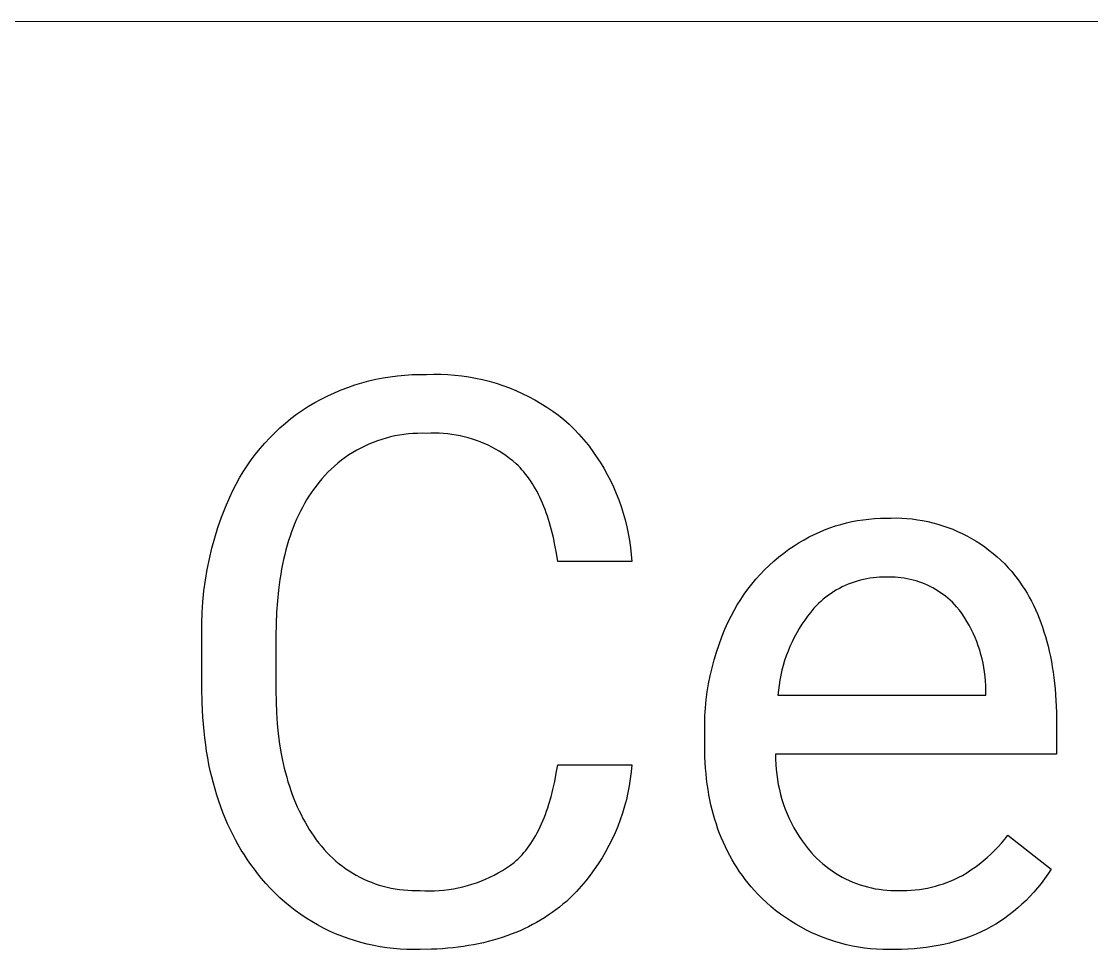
# Model space of a CAD drawing. Header units: millimetres. Extents: x -1519 to 3497, y -297 to 3208.
# Drawn here: x 2088.1 to 2156.9, y -76 to -16.4 of the extents above; entities that cross this region are included whole.
import ezdxf

# ---------------------------------------------------------------- set-up
doc = ezdxf.new("R2010")
doc.units = ezdxf.units.MM
doc.header["$MEASUREMENT"] = 0
doc.layers.add('Domyślny', color=7, linetype='Continuous', true_color=0x000000)

msp = doc.modelspace()

# ---------------------------------------------------------------- linework, layer by layer
at = {"layer": 'Domyślny', "color": 18, "lineweight": 15, "true_color": 0x000000}
msp.add_line((1601.477, -16.362), (3497.131, -16.362), dxfattribs=at)
at = {"layer": 'Domyślny'}
for p, q in [((2111.795, -39.193), (2112.259, -39.133)), ((2112.259, -39.133), (2112.726, -39.088)), ((2112.726, -39.088), (2113.193, -39.059)), ((2113.193, -39.059), (2113.661, -39.045)), ((2113.661, -39.045), (2114.13, -39.047)), ((2114.13, -39.047), (2114.581, -39.033)), ((2114.581, -39.033), (2115.033, -39.035)), ((2115.033, -39.035), (2115.485, -39.052)), ((2115.485, -39.052), (2115.936, -39.085)), ((2115.936, -39.085), (2116.385, -39.134)), ((2116.385, -39.134), (2116.833, -39.198)), ((2108.636, -40.042), (2109.074, -39.876)), ((2109.074, -39.876), (2109.517, -39.724)), ((2109.517, -39.724), (2109.965, -39.588)), ((2109.965, -39.588), (2110.417, -39.466)), ((2110.417, -39.466), (2110.873, -39.36)), ((2110.873, -39.36), (2111.333, -39.269)), ((2111.333, -39.269), (2111.795, -39.193)), ((2116.833, -39.198), (2117.277, -39.279)), ((2117.277, -39.279), (2117.719, -39.374)), ((2117.719, -39.374), (2118.157, -39.485)), ((2118.157, -39.485), (2118.591, -39.611)), ((2118.591, -39.611), (2119.021, -39.752)), ((2119.021, -39.752), (2119.445, -39.908)), ((2107.358, -40.625), (2107.777, -40.417)), ((2107.777, -40.417), (2108.203, -40.222)), ((2108.203, -40.222), (2108.636, -40.042)), ((2119.445, -39.908), (2119.864, -40.079)), ((2119.864, -40.079), (2120.276, -40.264)), ((2120.276, -40.264), (2120.682, -40.464)), ((2120.682, -40.464), (2121.08, -40.677)), ((2106.156, -41.337), (2106.541, -41.084)), ((2106.541, -41.084), (2106.946, -40.848)), ((2106.946, -40.848), (2107.358, -40.625)), ((2121.08, -40.677), (2121.471, -40.904)), ((2121.471, -40.904), (2121.853, -41.145)), ((2121.853, -41.145), (2122.227, -41.399)), ((2105.054, -42.174), (2105.412, -41.882)), ((2105.412, -41.882), (2105.779, -41.603)), ((2105.779, -41.603), (2106.156, -41.337)), ((2122.227, -41.399), (2122.592, -41.666)), ((2122.592, -41.666), (2122.947, -41.945)), ((2104.37, -42.793), (2104.707, -42.477)), ((2104.707, -42.477), (2105.054, -42.174)), ((2122.947, -41.945), (2123.293, -42.237)), ((2123.293, -42.237), (2123.61, -42.557)), ((2123.61, -42.557), (2123.917, -42.888)), ((2103.731, -43.458), (2104.045, -43.12)), ((2104.045, -43.12), (2104.37, -42.793)), ((2110.968, -43.313), (2110.694, -43.415)), ((2111.245, -43.22), (2110.968, -43.313)), ((2111.526, -43.137), (2111.245, -43.22)), ((2111.809, -43.063), (2111.526, -43.137)), ((2112.094, -43), (2111.809, -43.063)), ((2112.382, -42.946), (2112.094, -43)), ((2112.671, -42.903), (2112.382, -42.946)), ((2112.961, -42.869), (2112.671, -42.903)), ((2113.253, -42.846), (2112.961, -42.869)), ((2113.545, -42.833), (2113.253, -42.846)), ((2113.837, -42.829), (2113.545, -42.833)), ((2114.13, -42.836), (2113.837, -42.829)), ((2114.4, -42.824), (2114.13, -42.836)), ((2114.671, -42.822), (2114.4, -42.824)), ((2114.941, -42.828), (2114.671, -42.822)), ((2115.211, -42.843), (2114.941, -42.828)), ((2115.481, -42.868), (2115.211, -42.843)), ((2115.75, -42.901), (2115.481, -42.868)), ((2116.017, -42.944), (2115.75, -42.901)), ((2116.283, -42.995), (2116.017, -42.944)), ((2116.546, -43.056), (2116.283, -42.995)), ((2116.808, -43.125), (2116.546, -43.056)), ((2117.067, -43.203), (2116.808, -43.125)), ((2117.323, -43.29), (2117.067, -43.203)), ((2117.577, -43.385), (2117.323, -43.29)), ((2123.917, -42.888), (2124.213, -43.229)), ((2124.213, -43.229), (2124.497, -43.58)), ((2103.139, -44.165), (2103.429, -43.806)), ((2103.429, -43.806), (2103.731, -43.458)), ((2109.638, -43.917), (2109.386, -44.065)), ((2109.896, -43.778), (2109.638, -43.917)), ((2110.157, -43.648), (2109.896, -43.778)), ((2110.424, -43.527), (2110.157, -43.648)), ((2110.694, -43.415), (2110.424, -43.527)), ((2117.827, -43.489), (2117.577, -43.385)), ((2118.073, -43.601), (2117.827, -43.489)), ((2118.316, -43.721), (2118.073, -43.601)), ((2118.554, -43.85), (2118.316, -43.721)), ((2118.788, -43.986), (2118.554, -43.85)), ((2119.017, -44.13), (2118.788, -43.986)), ((2124.497, -43.58), (2124.768, -43.94)), ((2124.768, -43.94), (2125.028, -44.309)), ((2102.597, -44.912), (2102.862, -44.534)), ((2102.862, -44.534), (2103.139, -44.165)), ((2108.663, -44.561), (2108.433, -44.742)), ((2108.898, -44.387), (2108.663, -44.561)), ((2109.139, -44.222), (2108.898, -44.387)), ((2109.386, -44.065), (2109.139, -44.222)), ((2119.241, -44.282), (2119.017, -44.13)), ((2119.46, -44.441), (2119.241, -44.282)), ((2119.673, -44.608), (2119.46, -44.441)), ((2119.881, -44.781), (2119.673, -44.608)), ((2125.028, -44.309), (2125.275, -44.687)), ((2125.275, -44.687), (2125.509, -45.072)), ((2102.108, -45.694), (2102.346, -45.299)), ((2102.346, -45.299), (2102.597, -44.912)), ((2107.785, -45.333), (2107.583, -45.544)), ((2107.994, -45.128), (2107.785, -45.333)), ((2108.21, -44.931), (2107.994, -45.128)), ((2108.433, -44.742), (2108.21, -44.931)), ((2120.008, -44.905), (2119.881, -44.781)), ((2120.132, -45.034), (2120.008, -44.905)), ((2120.254, -45.167), (2120.132, -45.034)), ((2120.372, -45.305), (2120.254, -45.167)), ((2120.488, -45.447), (2120.372, -45.305)), ((2125.509, -45.072), (2125.729, -45.466)), ((2101.884, -46.097), (2102.108, -45.694)), ((2107.202, -45.988), (2107.023, -46.219)), ((2107.388, -45.763), (2107.202, -45.988)), ((2107.583, -45.544), (2107.388, -45.763)), ((2120.601, -45.595), (2120.488, -45.447)), ((2120.712, -45.747), (2120.601, -45.595)), ((2120.819, -45.903), (2120.712, -45.747)), ((2120.924, -46.065), (2120.819, -45.903)), ((2121.026, -46.231), (2120.924, -46.065)), ((2125.729, -45.466), (2125.937, -45.867)), ((2125.937, -45.867), (2126.13, -46.274)), ((2101.479, -46.926), (2101.675, -46.508)), ((2101.675, -46.508), (2101.884, -46.097)), ((2106.711, -46.653), (2106.563, -46.878)), ((2106.864, -46.433), (2106.711, -46.653)), ((2107.023, -46.219), (2106.864, -46.433)), ((2121.125, -46.401), (2121.026, -46.231)), ((2121.221, -46.577), (2121.125, -46.401)), ((2121.314, -46.757), (2121.221, -46.577)), ((2126.13, -46.274), (2126.31, -46.688)), ((2126.31, -46.688), (2126.476, -47.108)), ((2101.205, -47.567), (2101.479, -46.926)), ((2106.281, -47.346), (2106.148, -47.588)), ((2106.419, -47.109), (2106.281, -47.346)), ((2106.563, -46.878), (2106.419, -47.109)), ((2121.405, -46.941), (2121.314, -46.757)), ((2121.492, -47.131), (2121.405, -46.941)), ((2121.577, -47.325), (2121.492, -47.131)), ((2121.659, -47.524), (2121.577, -47.325)), ((2126.476, -47.108), (2126.627, -47.533)), ((2100.953, -48.217), (2101.205, -47.567)), ((2105.897, -48.089), (2105.778, -48.347)), ((2106.02, -47.835), (2105.897, -48.089)), ((2106.148, -47.588), (2106.02, -47.835)), ((2121.739, -47.727), (2121.659, -47.524)), ((2121.815, -47.935), (2121.739, -47.727)), ((2121.889, -48.148), (2121.815, -47.935)), ((2126.627, -47.533), (2126.764, -47.963)), ((2126.764, -47.963), (2126.887, -48.397)), ((2100.723, -48.876), (2100.953, -48.217)), ((2105.665, -48.612), (2105.557, -48.882)), ((2105.778, -48.347), (2105.665, -48.612)), ((2121.96, -48.365), (2121.889, -48.148)), ((2122.028, -48.588), (2121.96, -48.365)), ((2122.155, -49.046), (2122.028, -48.588)), ((2126.887, -48.397), (2126.994, -48.835)), ((2140.044, -48.902), (2140.392, -48.784)), ((2140.392, -48.784), (2140.743, -48.679)), ((2140.743, -48.679), (2141.099, -48.586)), ((2141.099, -48.586), (2141.457, -48.505)), ((2141.457, -48.505), (2141.818, -48.437)), ((2141.818, -48.437), (2142.181, -48.381)), ((2142.181, -48.381), (2142.546, -48.338)), ((2142.546, -48.338), (2142.912, -48.307)), ((2142.912, -48.307), (2143.279, -48.289)), ((2143.279, -48.289), (2143.646, -48.284)), ((2143.646, -48.284), (2143.983, -48.271)), ((2143.983, -48.271), (2144.319, -48.27)), ((2144.319, -48.27), (2144.656, -48.28)), ((2144.656, -48.28), (2144.992, -48.302)), ((2144.992, -48.302), (2145.327, -48.335)), ((2145.327, -48.335), (2145.661, -48.379)), ((2145.661, -48.379), (2145.993, -48.434)), ((2145.993, -48.434), (2146.323, -48.501)), ((2146.323, -48.501), (2146.65, -48.578)), ((2146.65, -48.578), (2146.975, -48.667)), ((2146.975, -48.667), (2147.297, -48.767)), ((2147.297, -48.767), (2147.615, -48.877)), ((2100.516, -49.542), (2100.723, -48.876)), ((2105.356, -49.439), (2105.263, -49.725)), ((2105.454, -49.157), (2105.356, -49.439)), ((2105.557, -48.882), (2105.454, -49.157)), ((2122.271, -49.523), (2122.155, -49.046)), ((2126.994, -48.835), (2127.087, -49.277)), ((2127.087, -49.277), (2127.165, -49.721)), ((2138.375, -49.665), (2138.698, -49.49)), ((2138.698, -49.49), (2139.027, -49.325)), ((2139.027, -49.325), (2139.361, -49.172)), ((2139.361, -49.172), (2139.7, -49.031)), ((2139.7, -49.031), (2140.044, -48.902)), ((2147.615, -48.877), (2147.929, -48.998)), ((2147.929, -48.998), (2148.239, -49.13)), ((2148.239, -49.13), (2148.544, -49.272)), ((2148.544, -49.272), (2148.844, -49.424)), ((2148.844, -49.424), (2149.139, -49.586)), ((2100.331, -50.215), (2100.516, -49.542)), ((2105.175, -50.018), (2105.092, -50.315)), ((2105.263, -49.725), (2105.175, -50.018)), ((2122.376, -50.019), (2122.271, -49.523)), ((2122.47, -50.533), (2122.376, -50.019)), ((2127.165, -49.721), (2127.228, -50.168)), ((2127.228, -50.168), (2127.275, -50.617)), ((2137.41, -50.279), (2137.749, -50.049)), ((2137.749, -50.049), (2138.059, -49.852)), ((2138.059, -49.852), (2138.375, -49.665)), ((2149.139, -49.586), (2149.429, -49.759)), ((2149.429, -49.759), (2149.712, -49.94)), ((2149.712, -49.94), (2149.989, -50.132)), ((2149.989, -50.132), (2150.26, -50.332)), ((2100.17, -50.893), (2100.331, -50.215)), ((2105.014, -50.619), (2104.941, -50.928)), ((2105.092, -50.315), (2105.014, -50.619)), ((2122.552, -51.067), (2122.47, -50.533)), ((2127.275, -50.617), (2127.308, -51.067)), ((2136.445, -51.039), (2136.758, -50.775)), ((2136.758, -50.775), (2137.08, -50.521)), ((2137.08, -50.521), (2137.41, -50.279)), ((2150.26, -50.332), (2150.523, -50.542)), ((2150.523, -50.542), (2150.779, -50.76)), ((2150.779, -50.76), (2151.028, -50.987)), ((2100.031, -51.577), (2100.17, -50.893)), ((2104.811, -51.563), (2104.753, -51.889)), ((2104.874, -51.243), (2104.811, -51.563)), ((2104.941, -50.928), (2104.874, -51.243)), ((2127.308, -51.067), (2122.552, -51.067)), ((2135.847, -51.599), (2136.141, -51.314)), ((2136.141, -51.314), (2136.445, -51.039)), ((2151.028, -50.987), (2151.269, -51.222)), ((2151.269, -51.222), (2151.502, -51.465)), ((2151.502, -51.465), (2151.727, -51.716)), ((2099.916, -52.264), (2100.031, -51.577)), ((2104.7, -52.22), (2104.61, -52.899)), ((2104.753, -51.889), (2104.7, -52.22)), ((2135.027, -52.513), (2135.29, -52.199)), ((2135.29, -52.199), (2135.563, -51.894)), ((2135.563, -51.894), (2135.847, -51.599)), ((2142.202, -52.218), (2142, -52.266)), ((2142.406, -52.176), (2142.202, -52.218)), ((2142.61, -52.141), (2142.406, -52.176)), ((2142.816, -52.114), (2142.61, -52.141)), ((2143.023, -52.093), (2142.816, -52.114)), ((2143.231, -52.079), (2143.023, -52.093)), ((2143.438, -52.073), (2143.231, -52.079)), ((2143.646, -52.073), (2143.438, -52.073)), ((2143.841, -52.068), (2143.646, -52.073)), ((2144.037, -52.069), (2143.841, -52.068)), ((2144.232, -52.076), (2144.037, -52.069)), ((2144.427, -52.09), (2144.232, -52.076)), ((2144.621, -52.111), (2144.427, -52.09)), ((2144.814, -52.138), (2144.621, -52.111)), ((2145.007, -52.172), (2144.814, -52.138)), ((2145.198, -52.213), (2145.007, -52.172)), ((2145.387, -52.26), (2145.198, -52.213)), ((2151.727, -51.716), (2151.904, -51.934)), ((2151.904, -51.934), (2152.075, -52.157)), ((2152.075, -52.157), (2152.241, -52.386)), ((2099.824, -52.956), (2099.916, -52.264)), ((2104.61, -52.899), (2104.539, -53.601)), ((2134.535, -53.168), (2134.775, -52.836)), ((2134.775, -52.836), (2135.027, -52.513)), ((2140.466, -52.896), (2140.288, -53.003)), ((2140.648, -52.795), (2140.466, -52.896)), ((2140.833, -52.7), (2140.648, -52.795)), ((2141.021, -52.611), (2140.833, -52.7)), ((2141.212, -52.529), (2141.021, -52.611)), ((2141.405, -52.453), (2141.212, -52.529)), ((2141.601, -52.384), (2141.405, -52.453)), ((2141.8, -52.322), (2141.601, -52.384)), ((2142, -52.266), (2141.8, -52.322)), ((2145.575, -52.313), (2145.387, -52.26)), ((2145.761, -52.373), (2145.575, -52.313)), ((2145.945, -52.439), (2145.761, -52.373)), ((2146.127, -52.511), (2145.945, -52.439)), ((2146.305, -52.59), (2146.127, -52.511)), ((2146.482, -52.674), (2146.305, -52.59)), ((2146.655, -52.764), (2146.482, -52.674)), ((2146.825, -52.86), (2146.655, -52.764)), ((2146.991, -52.962), (2146.825, -52.86)), ((2152.241, -52.386), (2152.402, -52.62)), ((2152.402, -52.62), (2152.556, -52.861)), ((2152.556, -52.861), (2152.706, -53.107)), ((2099.756, -53.65), (2099.824, -52.956)), ((2104.539, -53.601), (2104.489, -54.325)), ((2134.089, -53.855), (2134.306, -53.508)), ((2134.306, -53.508), (2134.535, -53.168)), ((2139.459, -53.627), (2139.307, -53.768)), ((2139.616, -53.491), (2139.459, -53.627)), ((2139.778, -53.361), (2139.616, -53.491)), ((2139.944, -53.236), (2139.778, -53.361)), ((2140.114, -53.116), (2139.944, -53.236)), ((2140.288, -53.003), (2140.114, -53.116)), ((2147.155, -53.07), (2146.991, -52.962)), ((2147.314, -53.183), (2147.155, -53.07)), ((2147.469, -53.301), (2147.314, -53.183)), ((2147.621, -53.425), (2147.469, -53.301)), ((2147.768, -53.553), (2147.621, -53.425)), ((2147.91, -53.687), (2147.768, -53.553)), ((2152.706, -53.107), (2152.849, -53.359)), ((2152.849, -53.359), (2152.987, -53.617)), ((2152.987, -53.617), (2153.119, -53.881)), ((2099.712, -54.346), (2099.756, -53.65)), ((2133.692, -54.571), (2133.884, -54.21)), ((2133.884, -54.21), (2134.089, -53.855)), ((2138.809, -54.315), (2138.61, -54.57)), ((2139.017, -54.066), (2138.809, -54.315)), ((2139.159, -53.915), (2139.017, -54.066)), ((2139.307, -53.768), (2139.159, -53.915)), ((2148.048, -53.825), (2147.91, -53.687)), ((2148.181, -53.968), (2148.048, -53.825)), ((2148.357, -54.197), (2148.181, -53.968)), ((2148.526, -54.431), (2148.357, -54.197)), ((2153.119, -53.881), (2153.246, -54.15)), ((2153.246, -54.15), (2153.367, -54.426)), ((2099.691, -55.043), (2099.712, -54.346)), ((2104.489, -54.325), (2104.459, -55.072)), ((2133.298, -55.417), (2133.512, -54.939)), ((2133.512, -54.939), (2133.692, -54.571)), ((2138.42, -54.832), (2138.239, -55.1)), ((2138.61, -54.57), (2138.42, -54.832)), ((2148.686, -54.671), (2148.526, -54.431)), ((2148.838, -54.916), (2148.686, -54.671)), ((2148.982, -55.166), (2148.838, -54.916)), ((2153.367, -54.426), (2153.482, -54.706)), ((2153.482, -54.706), (2153.592, -54.993)), ((2153.592, -54.993), (2153.696, -55.286)), ((2099.693, -55.741), (2099.691, -55.043)), ((2104.459, -55.072), (2104.449, -55.841)), ((2133.099, -55.901), (2133.298, -55.417)), ((2137.904, -55.654), (2137.75, -55.939)), ((2138.067, -55.374), (2137.904, -55.654)), ((2138.239, -55.1), (2138.067, -55.374)), ((2149.117, -55.421), (2148.982, -55.166)), ((2149.244, -55.68), (2149.117, -55.421)), ((2149.362, -55.943), (2149.244, -55.68)), ((2153.696, -55.286), (2153.794, -55.584)), ((2153.794, -55.584), (2153.887, -55.888)), ((2099.693, -59.201), (2099.693, -55.741)), ((2104.449, -55.841), (2104.449, -59.349)), ((2132.917, -56.391), (2133.099, -55.901)), ((2137.607, -56.229), (2137.473, -56.524)), ((2137.75, -55.939), (2137.607, -56.229)), ((2149.47, -56.21), (2149.362, -55.943)), ((2149.57, -56.481), (2149.47, -56.21)), ((2153.887, -55.888), (2153.974, -56.198)), ((2153.974, -56.198), (2154.056, -56.514)), ((2132.599, -57.387), (2132.75, -56.886)), ((2132.75, -56.886), (2132.917, -56.391)), ((2137.349, -56.823), (2137.235, -57.126)), ((2137.473, -56.524), (2137.349, -56.823)), ((2149.661, -56.755), (2149.57, -56.481)), ((2149.743, -57.032), (2149.661, -56.755)), ((2149.815, -57.311), (2149.743, -57.032)), ((2154.056, -56.514), (2154.132, -56.835)), ((2154.132, -56.835), (2154.202, -57.162)), ((2132.465, -57.893), (2132.599, -57.387)), ((2137.038, -57.743), (2136.955, -58.056)), ((2137.131, -57.433), (2137.038, -57.743)), ((2137.235, -57.126), (2137.131, -57.433)), ((2149.877, -57.593), (2149.815, -57.311)), ((2149.93, -57.876), (2149.877, -57.593)), ((2154.202, -57.162), (2154.267, -57.495)), ((2154.267, -57.495), (2154.326, -57.834)), ((2132.247, -58.916), (2132.348, -58.403)), ((2132.348, -58.403), (2132.465, -57.893)), ((2136.883, -58.371), (2136.821, -58.689)), ((2136.955, -58.056), (2136.883, -58.371)), ((2149.974, -58.161), (2149.93, -57.876)), ((2150.008, -58.448), (2149.974, -58.161)), ((2154.326, -57.834), (2154.38, -58.179)), ((2154.38, -58.179), (2154.427, -58.529)), ((2132.163, -59.432), (2132.247, -58.916)), ((2136.77, -59.009), (2136.729, -59.33)), ((2136.821, -58.689), (2136.77, -59.009)), ((2150.032, -58.735), (2150.008, -58.448)), ((2150.047, -59.023), (2150.032, -58.735)), ((2150.052, -59.312), (2150.047, -59.023)), ((2154.427, -58.529), (2154.506, -59.247)), ((2099.708, -60.146), (2099.693, -59.201)), ((2104.449, -59.349), (2104.458, -60.076)), ((2132.096, -59.951), (2132.163, -59.432)), ((2136.729, -59.33), (2136.7, -59.652)), ((2136.7, -59.652), (2150.052, -59.652)), ((2150.052, -59.652), (2150.052, -59.312)), ((2154.506, -59.247), (2154.562, -59.988)), ((2099.753, -61.067), (2099.708, -60.146)), ((2104.458, -60.076), (2104.487, -60.784)), ((2132.012, -60.993), (2132.045, -60.471)), ((2132.045, -60.471), (2132.096, -59.951)), ((2154.562, -59.988), (2154.596, -60.752)), ((2099.787, -61.518), (2099.753, -61.067)), ((2104.487, -60.784), (2104.535, -61.473)), ((2131.996, -61.516), (2132.012, -60.993)), ((2154.596, -60.752), (2154.607, -61.54)), ((2099.828, -61.963), (2099.787, -61.518)), ((2104.535, -61.473), (2104.601, -62.144)), ((2131.996, -62.039), (2131.996, -61.516)), ((2154.607, -61.54), (2154.607, -63.442)), ((2099.877, -62.403), (2099.828, -61.963)), ((2099.933, -62.836), (2099.877, -62.403)), ((2104.601, -62.144), (2104.687, -62.796)), ((2131.996, -62.879), (2131.996, -62.039)), ((2099.996, -63.263), (2099.933, -62.836)), ((2104.687, -62.796), (2104.792, -63.429)), ((2132, -63.25), (2131.996, -62.879)), ((2132.01, -63.617), (2132, -63.25)), ((2100.067, -63.685), (2099.996, -63.263)), ((2100.146, -64.1), (2100.067, -63.685)), ((2104.792, -63.429), (2104.851, -63.738)), ((2104.851, -63.738), (2104.916, -64.043)), ((2132.026, -63.979), (2132.01, -63.617)), ((2154.607, -63.442), (2136.552, -63.442)), ((2136.552, -63.442), (2136.552, -63.77)), ((2136.552, -63.77), (2136.563, -64.099)), ((2100.232, -64.509), (2100.146, -64.1)), ((2100.326, -64.912), (2100.232, -64.509)), ((2104.916, -64.043), (2104.985, -64.343)), ((2104.985, -64.343), (2105.058, -64.638)), ((2122.461, -64.672), (2122.552, -64.123)), ((2122.552, -64.123), (2127.308, -64.123)), ((2127.269, -64.574), (2127.215, -65.024)), ((2127.308, -64.123), (2127.269, -64.574)), ((2132.05, -64.336), (2132.026, -63.979)), ((2132.079, -64.688), (2132.05, -64.336)), ((2136.563, -64.099), (2136.586, -64.427)), ((2136.586, -64.427), (2136.62, -64.754)), ((2100.427, -65.309), (2100.326, -64.912)), ((2100.535, -65.7), (2100.427, -65.309)), ((2105.058, -64.638), (2105.137, -64.929)), ((2105.137, -64.929), (2105.22, -65.214)), ((2105.22, -65.214), (2105.309, -65.496)), ((2122.244, -65.708), (2122.358, -65.2)), ((2122.358, -65.2), (2122.461, -64.672)), ((2127.215, -65.024), (2127.145, -65.471)), ((2132.116, -65.036), (2132.079, -64.688)), ((2132.159, -65.379), (2132.116, -65.036)), ((2136.62, -64.754), (2136.666, -65.079)), ((2136.666, -65.079), (2136.723, -65.403)), ((2100.651, -66.085), (2100.535, -65.7)), ((2105.309, -65.496), (2105.401, -65.772)), ((2105.401, -65.772), (2105.499, -66.044)), ((2122.12, -66.194), (2122.244, -65.708)), ((2127.06, -65.917), (2126.96, -66.358)), ((2127.145, -65.471), (2127.06, -65.917)), ((2132.209, -65.717), (2132.159, -65.379)), ((2132.265, -66.051), (2132.209, -65.717)), ((2136.723, -65.403), (2136.791, -65.725)), ((2136.791, -65.725), (2136.87, -66.044)), ((2100.774, -66.464), (2100.651, -66.085)), ((2100.905, -66.837), (2100.774, -66.464)), ((2105.499, -66.044), (2105.601, -66.311)), ((2105.601, -66.311), (2105.709, -66.573)), ((2105.709, -66.573), (2105.821, -66.831)), ((2121.912, -66.885), (2121.984, -66.66)), ((2121.984, -66.66), (2122.12, -66.194)), ((2126.96, -66.358), (2126.844, -66.796)), ((2132.328, -66.379), (2132.265, -66.051)), ((2132.398, -66.704), (2132.328, -66.379)), ((2136.87, -66.044), (2136.961, -66.36)), ((2136.961, -66.36), (2137.062, -66.673)), ((2137.062, -66.673), (2137.175, -66.982)), ((2101.044, -67.204), (2100.905, -66.837)), ((2101.19, -67.565), (2101.044, -67.204)), ((2105.821, -66.831), (2105.937, -67.084)), ((2105.937, -67.084), (2106.059, -67.332)), ((2106.059, -67.332), (2106.185, -67.575)), ((2121.679, -67.529), (2121.759, -67.319)), ((2121.759, -67.319), (2121.837, -67.105)), ((2121.837, -67.105), (2121.912, -66.885)), ((2126.714, -67.23), (2126.569, -67.66)), ((2126.844, -66.796), (2126.714, -67.23)), ((2132.474, -67.023), (2132.398, -66.704)), ((2132.557, -67.338), (2132.474, -67.023)), ((2132.647, -67.648), (2132.557, -67.338)), ((2137.175, -66.982), (2137.298, -67.286)), ((2137.298, -67.286), (2137.431, -67.587)), ((2101.343, -67.92), (2101.19, -67.565)), ((2101.504, -68.269), (2101.343, -67.92)), ((2106.185, -67.575), (2106.316, -67.814)), ((2106.316, -67.814), (2106.452, -68.048)), ((2106.452, -68.048), (2106.592, -68.278)), ((2121.421, -68.125), (2121.51, -67.932)), ((2121.51, -67.932), (2121.596, -67.733)), ((2121.596, -67.733), (2121.679, -67.529)), ((2126.569, -67.66), (2126.409, -68.084)), ((2132.743, -67.953), (2132.647, -67.648)), ((2132.846, -68.254), (2132.743, -67.953)), ((2137.431, -67.587), (2137.575, -67.882)), ((2137.575, -67.882), (2137.729, -68.173)), ((2101.672, -68.612), (2101.504, -68.269)), ((2101.848, -68.949), (2101.672, -68.612)), ((2106.592, -68.278), (2106.737, -68.503)), ((2106.737, -68.503), (2106.888, -68.723)), ((2106.888, -68.723), (2107.04, -68.942)), ((2121.039, -68.847), (2121.138, -68.675)), ((2121.138, -68.675), (2121.235, -68.497)), ((2121.235, -68.497), (2121.33, -68.314)), ((2121.33, -68.314), (2121.421, -68.125)), ((2126.235, -68.502), (2126.046, -68.914)), ((2126.409, -68.084), (2126.235, -68.502)), ((2132.956, -68.55), (2132.846, -68.254)), ((2133.072, -68.841), (2132.956, -68.55)), ((2137.729, -68.173), (2137.893, -68.458)), ((2137.893, -68.458), (2138.067, -68.737)), ((2138.067, -68.737), (2138.251, -69.009)), ((2151.276, -68.915), (2151.48, -68.66)), ((2151.48, -68.66), (2154.263, -70.832)), ((2102.031, -69.279), (2101.848, -68.949)), ((2102.222, -69.604), (2102.031, -69.279)), ((2107.04, -68.942), (2107.199, -69.155)), ((2107.199, -69.155), (2107.366, -69.364)), ((2107.366, -69.364), (2107.539, -69.566)), ((2120.612, -69.486), (2120.723, -69.334)), ((2120.723, -69.334), (2120.831, -69.177)), ((2120.831, -69.177), (2120.936, -69.015)), ((2120.936, -69.015), (2121.039, -68.847)), ((2125.844, -69.319), (2125.628, -69.717)), ((2126.046, -68.914), (2125.844, -69.319)), ((2133.195, -69.128), (2133.072, -68.841)), ((2133.324, -69.41), (2133.195, -69.128)), ((2133.46, -69.687), (2133.324, -69.41)), ((2138.251, -69.009), (2138.444, -69.275)), ((2138.444, -69.275), (2138.646, -69.534)), ((2150.616, -69.641), (2150.844, -69.406)), ((2150.844, -69.406), (2151.064, -69.164)), ((2151.064, -69.164), (2151.276, -68.915)), ((2102.42, -69.923), (2102.222, -69.604)), ((2102.626, -70.235), (2102.42, -69.923)), ((2107.539, -69.566), (2107.72, -69.763)), ((2107.72, -69.763), (2107.907, -69.953)), ((2107.907, -69.953), (2108.1, -70.137)), ((2120.016, -70.167), (2120.141, -70.041)), ((2120.141, -70.041), (2120.263, -69.91)), ((2120.263, -69.91), (2120.382, -69.774)), ((2120.382, -69.774), (2120.498, -69.633)), ((2120.498, -69.633), (2120.612, -69.486)), ((2125.398, -70.108), (2125.155, -70.49)), ((2125.628, -69.717), (2125.398, -70.108)), ((2133.603, -69.959), (2133.46, -69.687)), ((2133.752, -70.227), (2133.603, -69.959)), ((2138.646, -69.534), (2138.857, -69.786)), ((2138.857, -69.786), (2139.029, -69.971)), ((2139.029, -69.971), (2139.206, -70.15)), ((2149.89, -70.3), (2150.139, -70.088)), ((2150.139, -70.088), (2150.381, -69.868)), ((2150.381, -69.868), (2150.616, -69.641)), ((2102.839, -70.542), (2102.626, -70.235)), ((2103.06, -70.843), (2102.839, -70.542)), ((2108.1, -70.137), (2108.299, -70.314)), ((2108.299, -70.314), (2108.505, -70.484)), ((2108.505, -70.484), (2108.715, -70.648)), ((2108.715, -70.648), (2108.932, -70.804)), ((2108.932, -70.804), (2109.153, -70.952)), ((2118.996, -70.919), (2119.256, -70.755)), ((2119.256, -70.755), (2119.51, -70.583)), ((2119.51, -70.583), (2119.758, -70.403)), ((2119.758, -70.403), (2119.889, -70.287)), ((2119.889, -70.287), (2120.016, -70.167)), ((2125.155, -70.49), (2124.899, -70.864)), ((2133.908, -70.49), (2133.752, -70.227)), ((2134.071, -70.748), (2133.908, -70.49)), ((2134.24, -71.002), (2134.071, -70.748)), ((2139.206, -70.15), (2139.389, -70.323)), ((2139.389, -70.323), (2139.579, -70.489)), ((2139.579, -70.489), (2139.774, -70.649)), ((2139.774, -70.649), (2139.974, -70.801)), ((2139.974, -70.801), (2140.18, -70.947)), ((2149.104, -70.886), (2149.372, -70.699)), ((2149.372, -70.699), (2149.634, -70.503)), ((2149.634, -70.503), (2149.89, -70.3)), ((2103.288, -71.137), (2103.06, -70.843)), ((2103.524, -71.426), (2103.288, -71.137)), ((2103.802, -71.751), (2103.524, -71.426)), ((2109.153, -70.952), (2109.38, -71.093)), ((2109.38, -71.093), (2109.611, -71.226)), ((2109.611, -71.226), (2109.846, -71.352)), ((2109.846, -71.352), (2110.086, -71.469)), ((2110.086, -71.469), (2110.33, -71.578)), ((2117.622, -71.598), (2117.906, -71.481)), ((2117.906, -71.481), (2118.186, -71.354)), ((2118.186, -71.354), (2118.461, -71.218)), ((2118.461, -71.218), (2118.731, -71.073)), ((2118.731, -71.073), (2118.996, -70.919)), ((2124.63, -71.228), (2124.349, -71.584)), ((2124.899, -70.864), (2124.63, -71.228)), ((2134.416, -71.251), (2134.24, -71.002)), ((2134.599, -71.495), (2134.416, -71.251)), ((2134.788, -71.735), (2134.599, -71.495)), ((2140.18, -70.947), (2140.39, -71.085)), ((2140.39, -71.085), (2140.606, -71.216)), ((2140.606, -71.216), (2140.825, -71.339)), ((2140.825, -71.339), (2141.049, -71.455)), ((2141.049, -71.455), (2141.277, -71.563)), ((2147.831, -71.579), (2148.074, -71.472)), ((2148.074, -71.472), (2148.314, -71.356)), ((2148.314, -71.356), (2148.55, -71.233)), ((2148.55, -71.233), (2148.829, -71.064)), ((2148.829, -71.064), (2149.104, -70.886)), ((2153.832, -71.457), (2153.606, -71.754)), ((2154.051, -71.15), (2153.832, -71.457)), ((2154.263, -70.832), (2154.051, -71.15)), ((2104.092, -72.067), (2103.802, -71.751)), ((2104.392, -72.373), (2104.092, -72.067)), ((2110.33, -71.578), (2110.577, -71.678)), ((2110.577, -71.678), (2110.827, -71.771)), ((2110.827, -71.771), (2111.08, -71.854)), ((2111.08, -71.854), (2111.336, -71.929)), ((2111.336, -71.929), (2111.594, -71.996)), ((2111.594, -71.996), (2111.855, -72.053)), ((2111.855, -72.053), (2112.117, -72.102)), ((2112.117, -72.102), (2112.381, -72.141)), ((2112.381, -72.141), (2112.646, -72.172)), ((2112.646, -72.172), (2112.912, -72.194)), ((2112.912, -72.194), (2113.178, -72.207)), ((2114.938, -72.203), (2115.244, -72.177)), ((2115.244, -72.177), (2115.549, -72.14)), ((2115.549, -72.14), (2115.852, -72.093)), ((2115.852, -72.093), (2116.154, -72.036)), ((2116.154, -72.036), (2116.453, -71.968)), ((2116.453, -71.968), (2116.75, -71.891)), ((2116.75, -71.891), (2117.044, -71.803)), ((2117.044, -71.803), (2117.335, -71.706)), ((2117.335, -71.706), (2117.622, -71.598)), ((2124.056, -71.929), (2123.751, -72.264)), ((2124.349, -71.584), (2124.056, -71.929)), ((2134.984, -71.969), (2134.788, -71.735)), ((2135.186, -72.2), (2134.984, -71.969)), ((2141.277, -71.563), (2141.508, -71.663)), ((2141.508, -71.663), (2141.743, -71.754)), ((2141.743, -71.754), (2141.98, -71.838)), ((2141.98, -71.838), (2142.221, -71.913)), ((2142.221, -71.913), (2142.464, -71.98)), ((2142.464, -71.98), (2142.709, -72.038)), ((2142.709, -72.038), (2142.956, -72.088)), ((2142.956, -72.088), (2143.204, -72.129)), ((2143.204, -72.129), (2143.454, -72.162)), ((2143.454, -72.162), (2143.705, -72.186)), ((2143.705, -72.186), (2143.957, -72.201)), ((2144.992, -72.204), (2145.257, -72.19)), ((2145.257, -72.19), (2145.522, -72.168)), ((2145.522, -72.168), (2145.786, -72.137)), ((2145.786, -72.137), (2146.049, -72.097)), ((2146.049, -72.097), (2146.31, -72.048)), ((2146.31, -72.048), (2146.57, -71.991)), ((2146.57, -71.991), (2146.827, -71.926)), ((2146.827, -71.926), (2147.082, -71.851)), ((2147.082, -71.851), (2147.335, -71.769)), ((2147.335, -71.769), (2147.585, -71.678)), ((2147.585, -71.678), (2147.831, -71.579)), ((2153.374, -72.042), (2153.135, -72.319)), ((2153.606, -71.754), (2153.374, -72.042)), ((2104.702, -72.668), (2104.392, -72.373)), ((2105.022, -72.952), (2104.702, -72.668)), ((2113.178, -72.207), (2113.445, -72.21)), ((2113.445, -72.21), (2113.712, -72.205)), ((2113.712, -72.205), (2114.018, -72.22)), ((2114.018, -72.22), (2114.325, -72.225)), ((2114.325, -72.225), (2114.632, -72.219)), ((2114.632, -72.219), (2114.938, -72.203)), ((2123.435, -72.589), (2123.107, -72.902)), ((2123.751, -72.264), (2123.435, -72.589)), ((2135.396, -72.425), (2135.186, -72.2)), ((2135.672, -72.703), (2135.396, -72.425)), ((2135.957, -72.972), (2135.672, -72.703)), ((2143.957, -72.201), (2144.208, -72.207)), ((2144.208, -72.207), (2144.46, -72.205)), ((2144.46, -72.205), (2144.726, -72.209)), ((2144.726, -72.209), (2144.992, -72.204)), ((2152.638, -72.843), (2152.379, -73.09)), ((2152.89, -72.586), (2152.638, -72.843)), ((2153.135, -72.319), (2152.89, -72.586)), ((2105.352, -73.226), (2105.022, -72.952)), ((2105.69, -73.488), (2105.352, -73.226)), ((2106.038, -73.739), (2105.69, -73.488)), ((2122.424, -73.455), (2122.188, -73.627)), ((2122.657, -73.277), (2122.424, -73.455)), ((2122.884, -73.093), (2122.657, -73.277)), ((2123.107, -72.902), (2122.884, -73.093)), ((2136.252, -73.231), (2135.957, -72.972)), ((2136.554, -73.48), (2136.252, -73.231)), ((2136.866, -73.719), (2136.554, -73.48)), ((2151.843, -73.554), (2151.565, -73.771)), ((2152.115, -73.327), (2151.843, -73.554)), ((2152.379, -73.09), (2152.115, -73.327)), ((2106.393, -73.978), (2106.038, -73.739)), ((2106.757, -74.204), (2106.393, -73.978)), ((2107.128, -74.418), (2106.757, -74.204)), ((2121.195, -74.255), (2120.935, -74.397)), ((2121.45, -74.107), (2121.195, -74.255)), ((2121.7, -73.953), (2121.45, -74.107)), ((2121.946, -73.793), (2121.7, -73.953)), ((2122.188, -73.627), (2121.946, -73.793)), ((2137.185, -73.947), (2136.866, -73.719)), ((2137.511, -74.164), (2137.185, -73.947)), ((2137.845, -74.37), (2137.511, -74.164)), ((2150.989, -74.174), (2150.692, -74.361)), ((2151.281, -73.978), (2150.989, -74.174)), ((2151.565, -73.771), (2151.281, -73.978)), ((2107.506, -74.62), (2107.128, -74.418)), ((2107.891, -74.808), (2107.506, -74.62)), ((2108.281, -74.983), (2107.891, -74.808)), ((2119.852, -74.904), (2119.57, -75.016)), ((2120.13, -74.787), (2119.852, -74.904)), ((2120.403, -74.663), (2120.13, -74.787)), ((2120.671, -74.533), (2120.403, -74.663)), ((2120.935, -74.397), (2120.671, -74.533)), ((2138.185, -74.564), (2137.845, -74.37)), ((2138.532, -74.747), (2138.185, -74.564)), ((2138.885, -74.919), (2138.532, -74.747)), ((2139.243, -75.078), (2138.885, -74.919)), ((2149.76, -74.86), (2149.436, -75.006)), ((2150.077, -74.704), (2149.76, -74.86)), ((2150.388, -74.537), (2150.077, -74.704)), ((2150.692, -74.361), (2150.388, -74.537)), ((2108.678, -75.145), (2108.281, -74.983)), ((2109.08, -75.294), (2108.678, -75.145)), ((2109.486, -75.428), (2109.08, -75.294)), ((2109.897, -75.549), (2109.486, -75.428)), ((2110.312, -75.656), (2109.897, -75.549)), ((2117.466, -75.629), (2117.148, -75.692)), ((2117.781, -75.56), (2117.466, -75.629)), ((2118.09, -75.484), (2117.781, -75.56)), ((2118.395, -75.403), (2118.09, -75.484)), ((2118.696, -75.315), (2118.395, -75.403)), ((2118.991, -75.221), (2118.696, -75.315)), ((2119.283, -75.122), (2118.991, -75.221)), ((2119.57, -75.016), (2119.283, -75.122)), ((2139.606, -75.225), (2139.243, -75.078)), ((2139.975, -75.36), (2139.606, -75.225)), ((2140.347, -75.482), (2139.975, -75.36)), ((2140.724, -75.592), (2140.347, -75.482)), ((2141.104, -75.688), (2140.724, -75.592)), ((2147.719, -75.586), (2147.356, -75.672)), ((2148.075, -75.49), (2147.719, -75.586)), ((2148.425, -75.384), (2148.075, -75.49)), ((2148.769, -75.268), (2148.425, -75.384)), ((2149.106, -75.142), (2148.769, -75.268)), ((2149.436, -75.006), (2149.106, -75.142)), ((2110.73, -75.748), (2110.312, -75.656)), ((2111.151, -75.827), (2110.73, -75.748)), ((2111.575, -75.891), (2111.151, -75.827)), ((2112, -75.941), (2111.575, -75.891)), ((2112.427, -75.976), (2112, -75.941)), ((2112.855, -75.996), (2112.427, -75.976)), ((2113.283, -76.003), (2112.855, -75.996)), ((2113.712, -75.994), (2113.283, -76.003)), ((2114.435, -75.982), (2113.712, -75.994)), ((2114.79, -75.967), (2114.435, -75.982)), ((2115.141, -75.946), (2114.79, -75.967)), ((2115.487, -75.919), (2115.141, -75.946)), ((2115.828, -75.886), (2115.487, -75.919)), ((2116.165, -75.846), (2115.828, -75.886)), ((2116.497, -75.801), (2116.165, -75.846)), ((2116.825, -75.75), (2116.497, -75.801)), ((2117.148, -75.692), (2116.825, -75.75)), ((2141.487, -75.773), (2141.104, -75.688)), ((2141.872, -75.844), (2141.487, -75.773)), ((2142.26, -75.902), (2141.872, -75.844)), ((2142.649, -75.947), (2142.26, -75.902)), ((2143.04, -75.978), (2142.649, -75.947)), ((2143.432, -75.997), (2143.04, -75.978)), ((2143.824, -76.002), (2143.432, -75.997)), ((2144.216, -75.994), (2143.824, -76.002)), ((2144.631, -75.989), (2144.216, -75.994)), ((2145.04, -75.974), (2144.631, -75.989)), ((2145.443, -75.949), (2145.04, -75.974)), ((2145.838, -75.914), (2145.443, -75.949)), ((2146.227, -75.868), (2145.838, -75.914)), ((2146.61, -75.813), (2146.227, -75.868)), ((2146.986, -75.747), (2146.61, -75.813)), ((2147.356, -75.672), (2146.986, -75.747))]:
    msp.add_line(p, q, dxfattribs=at)

doc.saveas('drawing.dxf')
